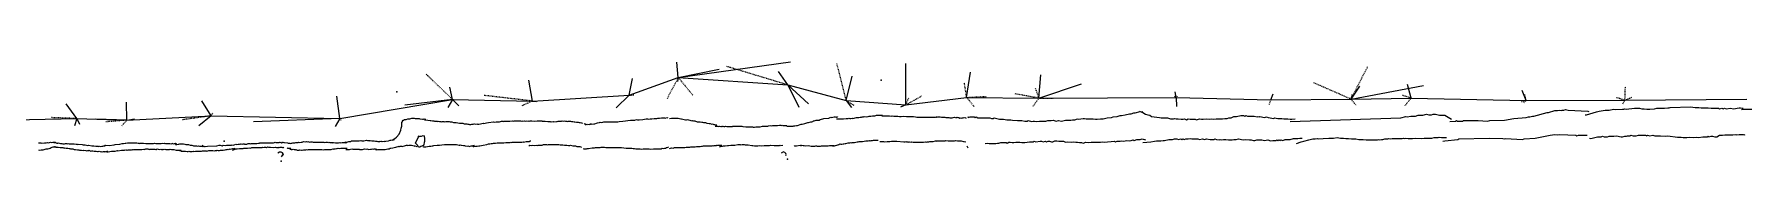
# Model space of a CAD drawing. Header units: millimetres. Extents: x 2301 to 12907, y -144 to 6.
# Drawn here: x 9640 to 10389, y -131 to -87 of the extents above; entities that cross this region are included whole.
import ezdxf

# ---------------------------------------------------------------- set-up
doc = ezdxf.new("R2010")
doc.units = ezdxf.units.MM
doc.linetypes.add('DASH', pattern=[0.6, 0.3, -0.3])

msp = doc.modelspace()

# ---------------------------------------------------------------- linework, layer by layer
at = {"layer": 'Shots', "color": 1}
for p, q in [((9900.08, -101.918), (9921.594, -94.16)), ((9921.594, -94.16), (9969.484, -97.406)), ((9773.572, -111.992), (9822.836, -103.716)), ((9822.836, -103.716), (9857.77, -104.448)), ((9857.77, -104.448), (9900.08, -101.918)), ((9969.484, -97.406), (9995.076, -104.26)), ((9995.076, -104.26), (10021.136, -106.082)), ((10021.136, -106.082), (10047.722, -102.868)), ((10047.722, -102.868), (10079.336, -103.178)), ((10079.336, -103.178), (10139.39, -102.93)), ((10139.39, -102.93), (10180.736, -103.986)), ((10180.736, -103.986), (10215.86, -103.622)), ((10215.86, -103.622), (10242.134, -103.164)), ((10242.134, -103.164), (10292.432, -104.18)), ((10292.432, -104.18), (10335.694, -104.062)), ((10335.694, -104.062), (10388.964, -103.65)), ((9621.372, -112.8), (9658.43, -112.1)), ((9658.43, -112.1), (9680.304, -112.772)), ((9680.304, -112.772), (9717.226, -110.882)), ((9717.226, -110.882), (9773.572, -111.992))]:
    msp.add_line(p, q, dxfattribs=at)
for centre in [(9921.594, -94.16), (9969.484, -97.406), (9822.836, -103.716), (9857.77, -104.448), (9900.08, -101.918), (9995.076, -104.26), (10047.722, -102.868), (10079.336, -103.178), (10139.39, -102.93), (10180.736, -103.986), (10215.86, -103.622), (10242.134, -103.164), (10292.432, -104.18), (10335.694, -104.062), (9658.43, -112.1), (9717.226, -110.882), (9773.572, -111.992), (10021.136, -106.082), (9680.304, -112.772)]:
    msp.add_circle(centre, 0.1, dxfattribs=at)
at = {"layer": 'Sketch', "color": 0}
for points in [[(9796.484, -121.552), (9797.584, -120.752), (9798.384, -120.152), (9799.484, -118.952), (9800.284, -117.152), (9800.384, -116.352), (9800.584, -115.452), (9800.584, -114.752), (9800.684, -113.852), (9800.684, -113.652), (9800.884, -113.452), (9800.884, -113.252), (9801.284, -112.852), (9801.484, -112.852), (9801.884, -112.552), (9802.284, -112.452), (9802.484, -112.552), (9803.284, -112.252), (9803.784, -112.252), (9803.984, -112.152), (9804.184, -112.252), (9805.084, -111.952), (9806.084, -111.952), (9806.484, -112.052), (9808.184, -112.052), (9808.584, -112.152), (9809.684, -112.352), (9810.084, -112.352), (9810.484, -112.252), (9811.084, -112.352)], [(9882.584, -114.652), (9883.184, -114.452), (9883.484, -114.452), (9883.684, -114.552), (9884.584, -114.352), (9885.084, -114.352), (9885.784, -114.052), (9886.184, -113.952), (9887.084, -113.752), (9887.384, -113.652), (9888.084, -113.752), (9888.984, -113.552), (9890.284, -113.452), (9890.784, -113.552), (9892.484, -113.452), (9892.984, -113.552), (9893.284, -113.452), (9895.184, -113.452), (9895.784, -113.352), (9897.284, -113.252), (9900.684, -112.852), (9900.984, -112.752), (9902.584, -112.752), (9903.284, -112.552), (9903.684, -112.652), (9904.484, -112.652), (9906.084, -112.452), (9907.484, -112.252), (9908.184, -112.252), (9908.484, -112.352), (9909.284, -112.252), (9910.084, -112.252), (9910.984, -112.052), (9912.184, -112.052), (9912.584, -111.952), (9912.984, -111.852), (9913.384, -111.952), (9914.284, -111.752), (9915.584, -111.752), (9915.784, -111.852), (9916.584, -111.652), (9916.984, -111.752)], [(9917.684, -112.052), (9918.584, -111.852), (9920.084, -111.852), (9920.584, -111.952), (9921.484, -111.952), (9922.684, -112.152), (9922.984, -112.152), (9924.684, -112.652), (9925.184, -112.652), (9925.684, -112.552), (9927.084, -112.952), (9927.584, -113.052), (9927.784, -112.952), (9928.284, -113.152), (9928.784, -113.152), (9929.884, -113.452), (9931.084, -113.452), (9931.884, -113.652), (9932.184, -113.652), (9932.584, -113.752), (9933.284, -113.852), (9933.484, -113.752), (9934.084, -114.052), (9935.084, -114.252), (9935.584, -114.252), (9936.284, -114.552), (9936.484, -114.452), (9937.084, -114.752), (9937.484, -114.752), (9937.884, -114.852), (9938.384, -114.852)], [(9969.084, -115.452), (9969.484, -115.452), (9969.684, -115.352), (9970.184, -115.452), (9971.084, -115.452), (9971.484, -115.352), (9971.784, -115.352), (9972.184, -115.252), (9972.584, -115.252), (9973.284, -115.052), (9973.784, -115.052), (9975.384, -114.552), (9975.784, -114.552), (9976.984, -114.252), (9978.184, -113.852), (9978.584, -113.852), (9979.584, -113.552), (9979.984, -113.552), (9980.484, -113.352), (9980.684, -113.152), (9980.984, -113.152), (9981.884, -112.852), (9982.584, -112.852), (9983.084, -112.752), (9983.284, -112.752), (9983.484, -112.552), (9983.784, -112.552), (9985.284, -112.052), (9987.484, -111.852), (9988.284, -111.552), (9988.584, -111.652), (9989.784, -111.352), (9990.184, -111.352), (9990.584, -111.452), (9990.784, -111.352), (9990.984, -111.452), (9991.184, -111.352), (9991.384, -111.452)], [(9990.784, -112.152), (9991.184, -112.252), (9991.684, -112.252), (9991.984, -112.152), (9992.184, -112.252), (9993.084, -112.152), (9993.884, -112.252), (9995.084, -112.052), (9995.884, -112.052), (9996.184, -111.952), (9996.584, -112.052), (9997.084, -112.052), (9997.684, -111.952), (9997.984, -112.052), (9999.584, -111.652), (10000.584, -111.652), (10001.184, -111.452), (10001.684, -111.452), (10001.984, -111.352), (10002.584, -111.352), (10002.884, -111.252), (10003.884, -111.352), (10004.584, -111.252), (10005.084, -111.052), (10005.784, -111.052), (10006.484, -110.852), (10006.884, -110.952), (10007.584, -110.852), (10007.984, -110.752), (10008.284, -110.652), (10010.384, -110.652), (10010.884, -110.552)], [(10010.584, -110.852), (10010.984, -110.852), (10011.684, -110.952), (10011.984, -110.852), (10012.384, -110.952), (10012.884, -110.952), (10013.284, -110.852), (10013.984, -110.852), (10014.884, -111.052), (10015.184, -110.952), (10015.884, -111.052), (10017.584, -111.052), (10018.384, -111.152), (10019.084, -111.152), (10019.984, -111.052), (10021.484, -111.252), (10024.484, -111.252), (10025.384, -111.352), (10025.884, -111.552), (10026.284, -111.452), (10026.484, -111.552), (10031.984, -111.552), (10032.584, -111.452), (10034.084, -111.452), (10034.484, -111.352), (10034.684, -111.452), (10035.084, -111.352)], [(10034.584, -111.252), (10034.584, -111.452), (10035.284, -111.352), (10036.184, -111.352), (10036.684, -111.552), (10037.084, -111.452), (10038.184, -111.552), (10038.584, -111.652), (10039.984, -111.652), (10040.384, -111.752), (10041.384, -111.752), (10041.784, -111.652), (10042.484, -111.552), (10043.084, -111.752), (10043.384, -111.552), (10043.884, -111.652), (10044.284, -111.652), (10044.784, -111.852), (10044.984, -111.752), (10045.384, -111.852), (10045.784, -111.752), (10046.184, -111.752), (10046.584, -111.652), (10046.784, -111.752), (10046.984, -111.652), (10047.484, -111.852)], [(10048.234, -111.202), (10048.434, -111.602), (10049.234, -111.402), (10051.034, -111.402), (10051.434, -111.602), (10051.834, -111.402), (10052.634, -111.802), (10057.834, -111.802), (10058.634, -112.002), (10059.434, -112.002), (10059.834, -111.802), (10062.034, -112.402), (10063.834, -112.402), (10065.234, -112.602), (10067.034, -112.602), (10067.834, -112.802), (10070.034, -113.002), (10071.834, -113.002), (10073.234, -113.202), (10074.234, -113.202), (10074.634, -113.002), (10076.034, -113.402), (10076.834, -113.202), (10077.434, -113.202), (10078.234, -113.402), (10079.634, -113.202), (10082.434, -113.202), (10083.234, -113.002), (10084.634, -113.002), (10085.634, -112.802), (10086.834, -113.202), (10087.834, -113.002), (10089.234, -113.202), (10091.034, -112.802), (10093.234, -112.802), (10094.034, -112.602), (10095.034, -112.602), (10096.234, -112.202), (10096.634, -112.402), (10098.634, -112.002), (10099.234, -112.002), (10100.034, -112.202), (10103.034, -112.202), (10104.034, -112.402), (10104.834, -112.402), (10106.234, -112.202), (10107.434, -112.202), (10109.234, -111.802), (10111.034, -111.602), (10111.834, -111.402), (10113.634, -111.202), (10114.834, -110.802), (10115.434, -110.802), (10117.034, -110.402), (10119.034, -110.002), (10119.634, -110.002), (10120.834, -109.602), (10121.434, -109.602), (10123.634, -109.002), (10124.034, -109.202), (10124.834, -109.002)], [(10123.234, -108.802), (10124.834, -109.402), (10126.034, -110.202), (10127.034, -110.402), (10127.834, -110.602), (10128.634, -111.202), (10132.034, -111.602), (10132.834, -111.802), (10135.634, -111.802), (10136.834, -112.202), (10138.234, -112.202), (10138.634, -112.002), (10139.434, -112.202), (10140.234, -112.202), (10141.634, -112.402), (10142.434, -112.402), (10143.034, -112.202), (10143.834, -112.602), (10144.634, -112.202), (10145.434, -112.402), (10147.634, -112.402), (10148.234, -112.602), (10149.634, -112.202), (10150.434, -112.402), (10151.234, -112.402), (10152.634, -112.202), (10154.034, -112.402), (10154.834, -112.202), (10155.834, -112.402), (10156.834, -112.202), (10159.634, -112.202), (10160.634, -112.002), (10161.634, -112.002), (10162.434, -111.802), (10163.434, -111.802), (10164.634, -111.202), (10165.834, -111.202), (10167.634, -110.802), (10168.834, -110.802), (10169.434, -111.002), (10169.834, -110.802), (10170.634, -111.002), (10173.434, -111.002), (10174.834, -111.402), (10175.234, -111.202), (10175.634, -111.402), (10176.034, -111.202), (10178.034, -111.602), (10178.834, -111.402), (10179.634, -111.602), (10182.034, -112.002), (10182.434, -111.802), (10183.834, -112.002), (10185.634, -112.002), (10186.434, -112.202), (10188.234, -112.202), (10189.234, -112.402), (10190.034, -112.402), (10191.434, -112.202)], [(10189.234, -113.402), (10237.634, -111.802), (10239.834, -111.202), (10240.434, -111.402), (10242.034, -111.002), (10244.034, -111.002), (10245.234, -110.602), (10247.234, -110.602), (10248.834, -110.202), (10249.834, -110.402), (10251.034, -110.402), (10251.834, -110.202), (10252.834, -110.202), (10254.634, -110.602), (10256.834, -110.602), (10259.834, -112.402)], [(10259.034, -113.402), (10261.634, -113.202), (10262.034, -113.002), (10262.434, -113.202), (10264.634, -113.202), (10265.034, -113.002), (10271.434, -113.002), (10275.634, -113.202), (10276.634, -113.002), (10283.034, -112.802), (10287.034, -112.002), (10292.434, -111.602), (10293.434, -111.402), (10294.034, -111.402), (10295.234, -111.002), (10295.834, -111.002), (10301.634, -109.402), (10302.234, -109.402), (10305.034, -108.602), (10306.234, -108.602), (10307.034, -108.402), (10307.834, -108.602), (10308.234, -108.402), (10309.034, -108.402), (10309.634, -108.202), (10310.834, -108.402), (10319.434, -108.802), (10319.834, -109.002)], [(10318.234, -110.402), (10318.834, -110.402), (10323.234, -109.202), (10324.434, -108.802), (10326.234, -108.602), (10327.034, -108.402), (10328.834, -108.402), (10330.634, -108.002), (10331.634, -108.202), (10334.634, -108.002), (10335.234, -108.002), (10335.634, -107.802), (10336.234, -108.002), (10339.834, -107.602), (10342.034, -107.602), (10343.034, -107.802), (10344.034, -107.802), (10345.234, -108.002), (10346.634, -108.002), (10348.634, -107.802), (10349.634, -107.602), (10353.034, -107.602), (10354.434, -107.402), (10355.034, -107.402), (10355.434, -107.202), (10364.434, -107.002), (10366.434, -107.202), (10368.034, -107.202), (10369.034, -107.402), (10372.034, -107.402), (10373.434, -107.602), (10376.634, -107.602), (10377.034, -107.802), (10378.034, -107.602), (10378.634, -107.802), (10379.234, -107.602), (10380.034, -107.802), (10381.834, -107.602), (10383.234, -107.802), (10385.634, -107.402), (10386.234, -107.402), (10387.034, -107.602), (10387.434, -107.602)], [(10386.634, -108.202), (10387.234, -108.002), (10391.234, -108.002)], [(9810.684, -112.752), (9811.184, -112.652), (9812.084, -112.752), (9812.984, -112.952), (9813.384, -112.952), (9814.084, -113.052), (9814.584, -113.152), (9814.984, -113.252), (9815.984, -113.252), (9816.284, -113.352), (9816.484, -113.252), (9817.084, -113.352), (9817.584, -113.352), (9817.884, -113.452), (9818.284, -113.352), (9819.084, -113.352), (9819.384, -113.452), (9819.884, -113.352), (9821.284, -113.352), (9821.784, -113.452), (9822.484, -113.452), (9823.184, -113.752), (9824.384, -113.752), (9825.884, -114.152), (9826.584, -114.152), (9826.784, -114.052), (9826.984, -114.152), (9827.384, -114.152), (9827.884, -114.352), (9828.184, -114.352), (9828.584, -114.452), (9829.084, -114.452), (9829.484, -114.552), (9829.984, -114.552), (9830.184, -114.652), (9830.884, -114.652), (9831.284, -114.552), (9831.784, -114.552), (9832.084, -114.452), (9832.284, -114.552), (9832.484, -114.452), (9832.684, -114.552), (9833.584, -114.352)], [(9833.484, -114.452), (9833.684, -114.552), (9834.384, -114.552), (9836.384, -114.152), (9836.584, -114.252), (9837.684, -113.952), (9838.584, -113.852), (9840.784, -113.552), (9841.084, -113.652), (9841.984, -113.552), (9842.484, -113.452), (9843.384, -113.452), (9844.284, -113.252), (9844.884, -113.252), (9845.184, -113.352), (9845.484, -113.252), (9847.884, -113.252), (9848.884, -113.152), (9849.284, -113.252), (9849.784, -113.152), (9852.584, -113.152), (9852.784, -113.252), (9853.084, -113.152), (9853.584, -113.252), (9854.184, -113.152), (9854.584, -113.252), (9855.284, -113.152), (9856.084, -113.252), (9856.284, -113.152), (9856.484, -113.252), (9856.884, -113.152), (9857.384, -113.052)], [(9856.984, -113.052), (9857.484, -113.152), (9858.784, -113.252), (9859.784, -113.152), (9860.684, -113.052), (9861.884, -113.152), (9862.084, -113.252), (9863.384, -113.252), (9864.484, -113.352), (9865.284, -113.352), (9865.484, -113.452), (9865.684, -113.352), (9866.184, -113.452), (9866.784, -113.352), (9867.084, -113.452), (9868.284, -113.352), (9868.584, -113.352), (9869.084, -113.252), (9870.484, -113.252), (9870.784, -113.152), (9871.384, -113.252), (9871.784, -113.152), (9872.284, -113.252), (9872.784, -113.252), (9873.084, -113.352), (9873.584, -113.252), (9874.484, -113.252), (9874.884, -113.352), (9875.384, -113.352), (9875.984, -113.552), (9876.384, -113.552), (9877.084, -113.652), (9877.784, -113.652), (9878.184, -113.752), (9878.684, -113.752), (9879.284, -113.952), (9879.684, -114.052)], [(9880.384, -114.152), (9880.484, -114.352), (9880.884, -114.352), (9880.984, -114.552), (9881.084, -114.352)], [(9880.884, -114.652), (9881.284, -114.652), (9881.684, -114.552), (9882.084, -114.752), (9882.784, -114.552), (9883.184, -114.552)], [(9937.784, -115.352), (9938.184, -115.452), (9938.884, -115.452), (9939.284, -115.552), (9939.684, -115.452), (9940.184, -115.552), (9940.484, -115.552), (9940.684, -115.452), (9940.884, -115.552), (9941.084, -115.452), (9941.484, -115.552), (9941.984, -115.552), (9942.284, -115.452), (9942.784, -115.552), (9945.284, -115.552), (9945.484, -115.452), (9945.984, -115.452), (9946.384, -115.352), (9947.084, -115.352), (9947.584, -115.452), (9948.384, -115.452), (9948.684, -115.352), (9949.084, -115.452), (9949.384, -115.452), (9949.884, -115.552), (9951.184, -115.652), (9951.984, -115.652), (9952.784, -115.752), (9953.984, -115.752), (9954.384, -115.852), (9954.884, -115.852), (9955.484, -115.652), (9957.384, -115.652), (9958.484, -115.352), (9960.684, -115.352), (9961.084, -115.252), (9961.984, -115.152), (9962.484, -115.252), (9962.984, -115.152), (9963.784, -115.152), (9964.284, -115.052), (9964.984, -115.152), (9965.884, -114.952), (9966.284, -114.952), (9966.784, -115.052), (9966.984, -114.952), (9967.384, -115.052), (9968.684, -115.052), (9968.884, -115.152), (9969.084, -115.052)], [(10256.034, -122.002), (10256.834, -121.802), (10262.634, -121.202), (10263.034, -121.002), (10276.234, -120.602), (10282.234, -120.802), (10282.834, -121.002), (10283.434, -120.802), (10290.834, -121.202), (10291.634, -121.002), (10296.434, -120.602), (10303.034, -119.402), (10305.034, -119.002), (10306.234, -119.202), (10307.234, -119.002), (10314.234, -119.402), (10314.634, -119.602), (10315.434, -119.402), (10319.234, -119.402)], [(10320.234, -120.602), (10320.834, -120.802), (10323.634, -120.002), (10325.234, -120.002), (10325.834, -119.802), (10326.634, -120.002), (10328.034, -120.002), (10328.834, -119.802), (10330.834, -119.802), (10332.034, -119.602), (10334.034, -120.002), (10334.634, -120.002), (10335.634, -119.802), (10336.434, -119.802), (10336.834, -119.602), (10337.834, -119.602), (10338.234, -119.402), (10339.234, -119.602), (10340.634, -119.602), (10341.634, -119.402), (10344.634, -119.402), (10345.234, -119.602), (10345.634, -119.402), (10346.634, -119.602), (10347.834, -119.402), (10348.834, -119.602), (10351.234, -119.602), (10353.434, -119.802), (10354.434, -119.602), (10358.634, -120.202), (10360.234, -120.202), (10361.234, -120.402), (10362.834, -120.402), (10363.834, -120.202), (10365.634, -120.402), (10366.834, -120.202), (10367.834, -120.402), (10369.834, -120.002), (10371.634, -120.002), (10372.034, -119.802), (10372.434, -120.002), (10373.434, -119.802), (10374.034, -119.802), (10375.034, -120.002), (10375.834, -120.002), (10377.034, -119.402), (10378.434, -119.402), (10379.434, -119.202), (10382.834, -119.202), (10384.234, -119.002), (10384.634, -119.202), (10385.634, -119.002), (10387.434, -119.002), (10387.834, -119.202), (10388.234, -119.002)], [(9641.784, -122.652), (9642.184, -122.752), (9642.384, -122.652), (9642.784, -122.752), (9643.184, -122.852), (9644.284, -122.652), (9644.684, -122.652), (9645.084, -122.752), (9645.684, -122.552), (9646.084, -122.652), (9646.984, -122.452), (9647.384, -122.552), (9647.984, -122.452), (9648.184, -122.552), (9648.584, -122.452), (9649.084, -122.352)], [(9641.784, -125.752), (9642.184, -125.852), (9642.884, -125.752), (9643.784, -125.752), (9645.084, -125.352), (9645.784, -125.352), (9646.384, -125.152), (9646.784, -125.052), (9647.184, -124.752), (9648.084, -124.452), (9648.684, -124.252), (9649.084, -124.252)], [(9648.084, -122.552), (9648.084, -122.352), (9648.584, -122.452), (9648.984, -122.652), (9649.184, -122.552), (9649.784, -122.852), (9650.184, -122.852), (9650.384, -122.752), (9651.284, -122.952), (9651.984, -122.952), (9652.384, -123.052), (9653.084, -123.052), (9653.484, -122.952), (9654.084, -122.952), (9654.484, -123.052), (9654.784, -122.952), (9655.184, -123.152), (9655.384, -123.052), (9655.784, -123.052), (9656.084, -123.152), (9656.484, -123.052), (9657.284, -123.052), (9658.184, -123.252), (9658.584, -123.252), (9658.784, -123.352), (9659.384, -123.252), (9660.784, -123.452), (9661.184, -123.552), (9662.084, -123.552), (9663.284, -123.852), (9663.784, -123.752), (9664.984, -124.052), (9665.184, -123.952), (9665.884, -124.052), (9666.784, -124.152), (9667.884, -124.152), (9668.084, -124.252), (9668.384, -124.152), (9668.784, -124.252), (9669.484, -124.152), (9669.884, -124.152), (9670.284, -124.052), (9670.684, -123.952), (9671.284, -123.752)], [(9648.484, -124.552), (9648.884, -124.452), (9649.084, -124.552), (9649.284, -124.452), (9649.484, -124.552), (9650.384, -124.552), (9651.184, -124.752), (9652.284, -124.752), (9652.984, -124.952), (9653.184, -124.852), (9653.784, -125.052), (9654.484, -124.952), (9655.184, -125.152), (9655.384, -125.152), (9655.684, -125.352), (9656.684, -125.352), (9657.384, -125.552), (9657.884, -125.552), (9658.784, -125.752), (9659.284, -125.752), (9659.684, -125.852), (9660.584, -125.852), (9661.284, -126.052), (9661.484, -125.852), (9662.484, -126.052), (9662.884, -126.152), (9663.084, -126.052), (9663.284, -126.152), (9663.784, -125.952), (9664.584, -126.252), (9664.984, -126.152), (9665.484, -126.152), (9666.084, -126.352), (9666.584, -126.252), (9666.984, -126.252), (9667.584, -126.452), (9667.884, -126.452), (9668.284, -126.352), (9668.684, -126.452), (9669.084, -126.552), (9669.584, -126.452), (9669.784, -126.552), (9670.184, -126.452), (9670.584, -126.452), (9670.784, -126.552), (9671.184, -126.452), (9671.784, -126.352), (9671.984, -126.152)], [(9670.684, -123.852), (9670.884, -123.752), (9672.584, -123.852), (9674.784, -123.552), (9675.284, -123.352), (9677.284, -123.252), (9678.384, -122.952), (9678.884, -122.952), (9679.684, -122.852), (9679.984, -122.852), (9680.584, -122.652), (9681.284, -122.752), (9681.584, -122.652), (9682.084, -122.752), (9682.484, -122.652), (9682.884, -122.752), (9683.584, -122.652), (9684.284, -122.752), (9684.784, -122.652), (9685.284, -122.852), (9685.684, -122.852), (9685.884, -122.952), (9686.384, -122.852), (9687.684, -122.852), (9688.684, -122.952), (9691.984, -122.952), (9692.484, -122.852), (9692.984, -122.952), (9695.384, -122.952), (9696.084, -122.852), (9696.684, -122.952), (9696.884, -122.852), (9697.284, -122.952), (9699.184, -122.952), (9699.884, -123.052), (9700.084, -122.852), (9700.684, -123.052), (9701.584, -122.852), (9701.984, -123.052), (9702.184, -122.952)], [(9671.484, -126.552), (9671.884, -126.652), (9672.184, -126.652), (9673.584, -126.352), (9674.184, -126.352), (9674.584, -126.252), (9675.284, -126.252), (9676.284, -126.052), (9676.484, -126.152), (9678.084, -125.852), (9678.384, -125.852), (9678.584, -125.952), (9678.984, -125.852), (9679.384, -125.852), (9679.584, -125.752), (9679.784, -125.852), (9679.984, -125.752), (9680.284, -125.852), (9680.484, -125.752), (9680.684, -125.852), (9681.084, -125.752), (9682.384, -125.752), (9682.784, -125.652), (9682.984, -125.752), (9683.384, -125.652), (9684.084, -125.652), (9684.484, -125.552), (9684.884, -125.552), (9685.584, -125.652), (9686.084, -125.652), (9686.984, -125.552), (9687.784, -125.452), (9688.084, -125.552), (9688.684, -125.352), (9689.584, -125.352), (9690.084, -125.552), (9690.484, -125.452), (9692.584, -125.452), (9692.984, -125.552), (9693.284, -125.552), (9693.684, -125.352), (9694.084, -125.452), (9694.784, -125.552), (9695.184, -125.452), (9695.584, -125.552), (9696.084, -125.552), (9696.284, -125.452), (9696.484, -125.552), (9696.984, -125.452), (9697.384, -125.552), (9698.984, -125.552), (9699.284, -125.452), (9699.884, -125.652), (9700.384, -125.552), (9700.884, -125.652), (9701.884, -125.852), (9703.384, -125.852), (9703.784, -125.952), (9704.184, -125.952)], [(9701.584, -123.552), (9701.684, -123.352), (9702.184, -123.452), (9702.784, -123.252), (9703.084, -123.252), (9703.484, -123.152), (9703.784, -123.152), (9703.984, -123.052), (9704.384, -123.152), (9704.984, -123.152), (9705.184, -123.052), (9705.784, -123.252), (9706.184, -123.352), (9706.884, -123.452), (9707.284, -123.352), (9708.084, -123.652), (9708.384, -123.652), (9708.784, -123.752), (9709.184, -123.852), (9709.584, -123.952), (9710.384, -124.052), (9710.784, -124.052), (9711.184, -124.152), (9711.684, -124.052), (9712.184, -124.152), (9713.184, -124.152), (9713.384, -124.252), (9713.784, -124.152), (9714.184, -124.252), (9714.384, -124.252)], [(9703.484, -126.152), (9703.984, -126.052), (9704.184, -126.252), (9704.584, -126.252), (9705.084, -126.352), (9705.484, -126.252), (9705.984, -126.252), (9706.784, -126.452), (9707.184, -126.452), (9707.484, -126.352), (9707.884, -126.452), (9708.984, -126.452), (9709.484, -126.352), (9709.684, -126.452), (9710.384, -126.252), (9711.284, -126.352), (9711.684, -126.252), (9712.984, -126.252), (9713.484, -126.152), (9715.084, -126.152), (9715.284, -126.252), (9716.184, -126.052), (9717.984, -126.052), (9718.684, -126.152), (9719.184, -126.052), (9719.684, -126.052), (9719.884, -125.952), (9720.284, -126.052), (9720.884, -126.052), (9721.284, -125.952), (9721.984, -125.952), (9722.484, -125.852), (9723.384, -125.752), (9723.784, -125.652), (9724.184, -125.652), (9724.684, -125.452), (9724.984, -125.552), (9725.584, -125.352), (9725.784, -125.452), (9726.584, -125.152), (9726.784, -125.252), (9727.184, -125.152), (9727.484, -125.152), (9727.684, -125.052)], [(9713.484, -123.832), (9713.684, -123.732)], [(9713.884, -124.232), (9714.184, -124.132), (9714.784, -124.232), (9715.684, -124.132), (9719.784, -124.032), (9720.784, -123.732), (9721.184, -123.732), (9722.084, -123.932), (9722.484, -123.732), (9723.684, -123.832), (9724.084, -123.732), (9724.484, -123.732), (9724.984, -123.632), (9725.884, -123.632), (9726.084, -123.732), (9726.484, -123.532), (9726.884, -123.632), (9727.284, -123.532), (9728.084, -123.332), (9728.484, -123.432), (9728.984, -123.332), (9729.384, -123.232), (9729.584, -123.332), (9730.084, -123.132), (9730.284, -123.232), (9730.584, -123.132), (9730.784, -123.232), (9731.184, -123.132), (9731.684, -123.132), (9731.884, -123.232), (9732.784, -123.232), (9733.484, -123.032), (9734.184, -123.032), (9734.384, -123.132), (9734.884, -123.032), (9735.884, -122.932), (9737.284, -122.932), (9737.984, -122.832), (9738.384, -122.832), (9738.584, -122.732), (9739.284, -122.732), (9739.484, -122.632), (9739.784, -122.732), (9740.184, -122.632), (9740.384, -122.732), (9740.884, -122.632), (9741.284, -122.732), (9741.784, -122.632), (9743.384, -122.632), (9743.784, -122.732), (9744.084, -122.732), (9744.484, -122.632), (9744.884, -122.532), (9745.184, -122.432), (9745.584, -122.532), (9746.984, -122.532), (9747.184, -122.432), (9747.484, -122.532), (9747.684, -122.432), (9748.084, -122.632), (9748.784, -122.432), (9749.184, -122.532), (9749.384, -122.532)], [(9726.584, -125.852), (9726.984, -125.752), (9728.084, -125.352), (9728.684, -125.352), (9729.584, -125.152), (9731.184, -125.152), (9731.584, -125.052), (9732.384, -125.052), (9732.784, -124.952), (9733.184, -124.952), (9733.884, -124.852), (9734.384, -124.952), (9735.084, -124.652), (9735.584, -124.752), (9736.284, -124.752), (9736.884, -124.652), (9737.084, -124.752), (9737.284, -124.652), (9737.784, -124.752), (9738.184, -124.652), (9739.384, -124.652), (9739.684, -124.552), (9739.884, -124.652), (9740.384, -124.552), (9741.084, -124.552), (9741.484, -124.652), (9741.884, -124.452), (9742.284, -124.552), (9743.184, -124.552), (9744.384, -124.752), (9745.384, -124.552), (9745.784, -124.652), (9746.784, -124.652), (9746.984, -124.552), (9747.184, -124.652), (9747.584, -124.552), (9748.084, -124.552), (9748.484, -124.652), (9748.884, -124.752), (9748.984, -124.552)], [(9747.984, -128.852), (9748.584, -127.952), (9748.784, -127.952), (9748.884, -127.752), (9748.484, -127.052), (9747.884, -126.752), (9747.184, -126.752), (9746.384, -127.252)], [(9748.284, -122.352), (9749.084, -122.552), (9750.584, -122.752), (9750.984, -122.852), (9751.484, -122.852), (9751.884, -122.952), (9752.284, -122.852), (9752.584, -122.852), (9752.984, -122.752), (9753.484, -122.652), (9753.884, -122.752), (9754.284, -122.552), (9755.284, -122.552), (9755.484, -122.452), (9755.984, -122.552), (9756.584, -122.352), (9756.984, -122.352), (9757.684, -122.152), (9758.384, -122.252), (9758.884, -122.152), (9759.284, -122.252), (9759.484, -122.152), (9760.384, -122.352), (9760.884, -122.252), (9761.484, -122.252), (9761.884, -122.352), (9762.584, -122.352), (9762.984, -122.452), (9763.684, -122.352), (9764.684, -122.452), (9766.484, -122.452), (9766.884, -122.552), (9767.384, -122.452), (9767.984, -122.452), (9768.484, -122.552), (9768.684, -122.452), (9769.084, -122.552), (9770.284, -122.552), (9770.484, -122.652), (9770.884, -122.552), (9771.684, -122.652), (9772.984, -122.652), (9773.484, -122.552), (9773.884, -122.652), (9774.584, -122.552), (9775.684, -122.552), (9775.884, -122.652), (9776.284, -122.552), (9776.584, -122.552), (9776.784, -122.652)], [(9750.484, -124.852), (9750.684, -125.052), (9751.784, -125.052), (9751.984, -125.152), (9752.184, -125.052)], [(9751.684, -125.452), (9752.184, -125.552), (9752.684, -125.552), (9753.084, -125.452), (9753.584, -125.652), (9753.884, -125.652), (9754.084, -125.752), (9754.284, -125.652), (9754.884, -125.852), (9755.684, -125.852), (9756.084, -125.752), (9756.784, -125.852), (9757.084, -125.852), (9757.584, -125.752), (9758.684, -125.752), (9758.984, -125.652), (9759.384, -125.752), (9759.884, -125.652), (9760.184, -125.652), (9760.684, -125.552), (9761.084, -125.652), (9763.184, -125.652), (9763.684, -125.552), (9764.484, -125.552), (9764.884, -125.652), (9765.684, -125.652), (9766.284, -125.752), (9766.884, -125.552), (9767.184, -125.652), (9767.584, -125.552), (9769.784, -125.552), (9770.484, -125.352), (9770.684, -125.452), (9771.084, -125.352), (9771.484, -125.352), (9772.084, -125.152), (9772.384, -125.152), (9772.784, -125.052), (9773.384, -125.152), (9773.984, -124.952), (9774.684, -125.052), (9775.484, -125.052), (9775.884, -124.952), (9776.284, -125.052), (9776.484, -124.952), (9776.684, -125.052)], [(9775.884, -122.152), (9775.984, -122.352), (9776.484, -122.352), (9777.484, -122.052), (9778.184, -122.052), (9778.684, -121.852), (9779.984, -121.852), (9780.384, -121.752), (9780.884, -121.752), (9781.584, -121.852), (9781.984, -121.852), (9782.684, -121.652), (9783.184, -121.752), (9784.084, -121.752), (9785.184, -121.552), (9785.684, -121.652), (9786.384, -121.652), (9786.584, -121.752), (9786.784, -121.652), (9787.484, -121.852), (9787.684, -121.752), (9788.084, -121.852), (9788.484, -121.852), (9789.184, -121.952), (9789.784, -121.952), (9790.184, -122.052), (9790.784, -122.052), (9790.984, -122.152), (9791.184, -121.952), (9791.584, -122.052), (9791.784, -121.952), (9791.984, -122.152), (9793.084, -121.952), (9793.284, -122.052), (9793.684, -121.952), (9794.884, -121.752), (9795.484, -121.552), (9795.884, -121.552), (9796.584, -121.352), (9796.984, -121.352), (9797.384, -121.252)], [(9776.084, -125.552), (9776.284, -125.652), (9776.984, -125.552), (9777.784, -125.552), (9778.784, -125.352), (9779.284, -125.452), (9781.984, -125.452), (9782.184, -125.552), (9783.484, -125.552), (9784.284, -125.352), (9784.984, -125.452), (9785.284, -125.352), (9786.184, -125.552), (9786.984, -125.452), (9787.384, -125.452), (9787.884, -125.352), (9788.084, -125.452), (9788.484, -125.352), (9788.984, -125.352), (9789.384, -125.452), (9789.584, -125.352)], [(9789.184, -125.652), (9789.684, -125.752), (9790.084, -125.652), (9791.084, -125.652), (9791.484, -125.552), (9793.384, -125.552), (9794.484, -125.252), (9794.684, -125.352), (9795.184, -125.252), (9795.384, -125.052), (9795.784, -125.052), (9796.784, -124.852), (9797.284, -124.752), (9798.084, -124.552), (9798.484, -124.452), (9799.484, -124.152)], [(9799.284, -124.452), (9799.984, -124.152), (9800.584, -124.152), (9800.784, -124.252), (9801.884, -123.952), (9802.284, -123.852), (9802.684, -123.752), (9802.984, -123.752), (9803.184, -123.852), (9803.784, -123.652), (9804.184, -123.752), (9804.684, -123.752), (9804.884, -123.652), (9806.084, -123.952), (9806.284, -124.152), (9806.484, -124.052), (9807.184, -124.252)], [(9809.784, -124.352), (9810.184, -124.452), (9811.084, -124.452), (9812.584, -124.152), (9813.284, -124.152), (9813.884, -123.952), (9814.184, -123.952), (9814.684, -123.852), (9816.084, -123.752), (9816.484, -123.652), (9817.184, -123.652), (9818.084, -123.552), (9819.284, -123.452), (9821.484, -123.452), (9822.084, -123.352), (9822.884, -123.352), (9823.384, -123.452), (9823.984, -123.352), (9824.584, -123.452), (9825.684, -123.652), (9825.984, -123.652), (9826.184, -123.552), (9826.584, -123.652), (9827.584, -123.852), (9828.084, -123.852), (9828.384, -124.052), (9829.284, -124.152), (9829.484, -124.052), (9830.184, -124.252), (9830.584, -124.152), (9830.984, -124.052), (9831.384, -123.952), (9831.784, -123.852), (9832.484, -123.652)], [(9831.684, -124.152), (9831.784, -124.352), (9832.184, -124.252), (9832.884, -124.152), (9833.584, -124.152), (9834.284, -123.952), (9834.784, -123.952), (9836.284, -123.652), (9837.884, -123.352), (9838.584, -123.052), (9839.184, -123.052), (9839.784, -122.952), (9840.284, -122.952), (9840.784, -122.852), (9841.684, -122.852), (9842.284, -122.752), (9843.184, -122.752), (9844.184, -122.652), (9845.284, -122.652), (9846.184, -122.552), (9848.084, -122.552), (9848.384, -122.452), (9848.584, -122.552), (9849.084, -122.452), (9850.084, -122.452), (9850.284, -122.352), (9850.684, -122.452), (9851.184, -122.452), (9851.584, -122.352), (9851.984, -122.452), (9853.184, -122.352), (9853.684, -122.252), (9853.884, -122.352), (9855.084, -122.152), (9855.584, -122.152), (9856.084, -122.052), (9856.484, -122.052), (9856.684, -121.852), (9857.084, -121.852)], [(9856.184, -123.952), (9856.584, -123.752), (9857.284, -123.852), (9857.984, -123.652), (9858.684, -123.852), (9859.384, -123.752), (9860.084, -123.852), (9860.284, -123.752), (9860.684, -123.752), (9861.184, -123.652), (9861.984, -123.652), (9862.584, -123.452), (9863.884, -123.452), (9864.384, -123.552), (9864.784, -123.352), (9865.884, -123.452), (9866.584, -123.352), (9867.984, -123.352), (9868.384, -123.452), (9868.684, -123.352), (9869.084, -123.452), (9869.284, -123.352), (9869.884, -123.552), (9871.084, -123.552), (9871.784, -123.652), (9872.884, -123.652), (9873.584, -123.852), (9874.184, -123.852), (9874.484, -123.752), (9875.384, -123.952), (9875.684, -123.952), (9876.184, -124.052), (9876.584, -124.052), (9877.184, -124.252), (9877.684, -124.252), (9878.084, -124.352), (9878.484, -124.352), (9879.184, -124.552)], [(9880.084, -125.152), (9880.184, -125.352), (9881.084, -125.252), (9881.484, -125.252), (9881.684, -125.152), (9882.284, -125.152), (9883.884, -124.852), (9884.884, -124.852), (9885.384, -124.752), (9886.484, -124.752), (9887.084, -124.652), (9887.384, -124.652), (9887.884, -124.552), (9889.284, -124.552), (9889.884, -124.652), (9890.484, -124.652), (9890.784, -124.752), (9891.384, -124.652), (9891.784, -124.652), (9891.984, -124.752), (9892.684, -124.752), (9893.884, -124.652), (9894.784, -124.652), (9895.484, -124.752), (9895.884, -124.652), (9896.384, -124.752), (9896.784, -124.652), (9898.784, -124.952), (9901.284, -124.952), (9901.784, -125.152), (9902.484, -125.152), (9902.984, -125.252), (9904.384, -125.252), (9904.884, -125.352), (9905.584, -125.452), (9906.184, -125.352), (9908.284, -125.352), (9908.784, -125.252), (9909.484, -125.452), (9910.684, -125.252), (9912.684, -125.252), (9912.984, -125.352), (9913.684, -125.252), (9914.184, -125.252), (9914.584, -125.052), (9915.284, -125.152), (9915.684, -125.052), (9916.184, -124.952), (9916.384, -124.752), (9916.784, -124.752), (9917.484, -124.452)], [(9917.684, -125.152), (9918.184, -125.052), (9918.584, -124.852), (9919.284, -124.952), (9919.984, -124.752), (9920.684, -124.752), (9921.084, -124.652), (9924.484, -124.652), (9924.984, -124.552), (9926.584, -124.552), (9927.084, -124.452), (9928.984, -124.452), (9929.484, -124.252), (9931.084, -124.252), (9931.684, -124.152), (9932.184, -124.152), (9932.584, -124.052), (9932.984, -124.052), (9933.484, -123.952), (9933.884, -124.052), (9934.184, -124.052), (9934.384, -123.952), (9934.884, -124.052), (9935.884, -124.052), (9936.384, -123.952), (9936.784, -123.852), (9936.984, -123.952), (9937.484, -123.852), (9938.084, -123.852), (9938.284, -123.752), (9938.484, -123.852), (9938.884, -123.752), (9939.184, -123.752), (9939.384, -123.652), (9939.884, -123.752), (9940.284, -123.652), (9940.484, -123.752), (9940.684, -123.652)], [(9939.584, -124.452), (9939.984, -124.352), (9940.884, -124.152), (9941.384, -123.952), (9941.584, -124.052), (9941.884, -123.952), (9942.084, -124.052), (9943.084, -123.852), (9943.584, -123.852), (9944.584, -123.652), (9946.284, -123.652), (9947.684, -123.452), (9948.584, -123.452), (9948.984, -123.552), (9949.484, -123.452), (9950.384, -123.452), (9950.884, -123.552), (9952.184, -123.552), (9953.684, -123.852), (9954.184, -123.852), (9954.884, -123.952), (9956.384, -123.952), (9957.084, -123.852), (9957.984, -123.952), (9959.084, -123.852), (9961.484, -123.852), (9961.984, -123.752), (9963.484, -123.852), (9965.884, -123.852), (9966.084, -123.752), (9966.484, -123.852), (9967.384, -123.752)], [(9968.684, -128.152), (9968.784, -127.752), (9968.684, -127.352), (9968.084, -126.752), (9967.884, -126.852), (9967.684, -126.652), (9966.784, -127.052), (9966.684, -127.252)], [(9972.284, -124.152), (9972.384, -123.952), (9972.684, -124.052), (9973.284, -124.052), (9974.884, -123.752), (9975.084, -123.852), (9975.484, -123.852), (9975.684, -123.752), (9976.284, -123.852), (9976.684, -123.852), (9977.184, -123.952), (9978.484, -123.852), (9979.684, -124.152), (9981.284, -124.152), (9981.684, -124.052), (9981.984, -124.052), (9982.384, -124.152), (9983.784, -124.152), (9984.184, -124.052), (9984.584, -123.952), (9984.784, -124.052), (9985.484, -123.952), (9985.984, -123.952), (9986.184, -124.052), (9986.584, -123.952), (9987.084, -123.952), (9987.784, -123.852), (9989.784, -123.852)], [(9989.184, -124.152), (9989.984, -123.952), (9991.384, -123.552), (9991.584, -123.552), (9991.784, -123.352), (9991.984, -123.352), (9992.184, -123.152), (9992.684, -123.252), (9993.184, -123.252), (9993.684, -123.152), (9993.984, -123.152), (9994.584, -122.952), (9994.884, -122.952), (9995.884, -122.752), (9996.684, -122.652), (9996.984, -122.552), (9997.184, -122.652), (9997.684, -122.552), (9998.684, -122.552), (9999.784, -122.252), (10000.284, -122.252), (10000.684, -122.152), (10002.184, -122.152), (10003.584, -121.852), (10004.084, -121.852), (10004.284, -121.752), (10004.684, -121.752), (10004.984, -121.652), (10005.184, -121.752), (10005.384, -121.652), (10005.684, -121.752), (10006.084, -121.652), (10006.584, -121.652), (10006.984, -121.452), (10007.484, -121.552), (10007.884, -121.552), (10008.284, -121.452), (10008.784, -121.552), (10008.984, -121.452)], [(10009.784, -122.052), (10010.184, -122.152), (10011.284, -122.152), (10011.784, -122.252), (10012.984, -122.052), (10013.584, -122.052), (10014.084, -122.152), (10014.884, -121.952), (10017.184, -121.952), (10020.284, -122.252), (10020.784, -122.252), (10021.084, -122.152), (10021.484, -122.252), (10022.084, -122.252), (10022.384, -122.352), (10022.684, -122.252), (10023.384, -122.352), (10023.684, -122.252), (10024.384, -122.352), (10025.984, -122.352), (10026.284, -122.452), (10026.584, -122.352), (10026.984, -122.452), (10027.184, -122.352), (10027.484, -122.452), (10027.984, -122.352), (10028.384, -122.452), (10028.884, -122.352), (10029.684, -122.252), (10029.984, -122.352), (10030.484, -122.252), (10031.184, -122.252), (10031.684, -122.152), (10032.584, -122.052), (10033.084, -122.052), (10034.084, -121.852), (10035.184, -121.852)], [(10034.184, -121.852), (10034.384, -121.952), (10034.784, -121.852), (10036.684, -121.852), (10037.584, -121.752), (10038.284, -121.752), (10038.684, -121.652), (10039.584, -121.752), (10040.884, -121.752), (10041.184, -121.852), (10041.884, -121.752), (10042.384, -121.752), (10042.784, -121.652), (10043.684, -121.752), (10044.484, -121.852), (10045.384, -121.852), (10046.284, -122.052), (10046.684, -122.052), (10047.384, -122.252)], [(10047.834, -124.002), (10048.234, -124.802)], [(10055.834, -123.002), (10056.834, -122.802), (10057.634, -123.002), (10060.434, -123.002), (10061.234, -122.802), (10061.834, -122.802), (10062.634, -122.602), (10065.034, -122.602), (10065.434, -122.802), (10066.234, -122.402), (10066.834, -122.402), (10067.634, -122.602), (10068.434, -122.602), (10069.234, -122.402), (10071.034, -122.402), (10071.834, -122.602), (10073.234, -122.602), (10075.234, -122.202), (10076.834, -122.202), (10077.234, -122.002), (10078.034, -122.202), (10079.834, -122.002), (10080.434, -122.002), (10081.234, -122.202), (10082.234, -122.002), (10082.634, -122.202), (10083.434, -122.002), (10084.034, -122.002), (10084.834, -122.202), (10085.434, -122.202), (10086.234, -121.802), (10087.234, -121.802), (10088.034, -122.002), (10090.034, -122.002), (10091.034, -122.402), (10092.034, -122.202), (10093.634, -122.402), (10094.634, -122.202), (10095.434, -122.402), (10096.234, -122.402), (10097.034, -122.602), (10098.034, -122.602), (10098.634, -122.802), (10099.834, -122.402), (10101.034, -122.602), (10102.234, -122.402), (10106.234, -122.402), (10107.034, -122.202), (10107.834, -122.402), (10112.434, -122.002), (10112.834, -122.202), (10113.634, -122.002), (10114.834, -122.002), (10115.434, -121.802), (10116.234, -122.002), (10117.034, -121.802), (10117.834, -121.602), (10118.834, -121.802), (10119.634, -121.602), (10120.634, -121.402), (10121.034, -121.602), (10122.234, -121.202), (10123.634, -121.202), (10124.434, -121.002), (10126.034, -121.402)], [(10124.834, -122.602), (10128.234, -122.202), (10129.834, -122.002), (10130.834, -121.802), (10132.634, -121.802), (10133.634, -121.602), (10134.234, -121.602), (10136.234, -121.202), (10137.834, -121.202), (10138.634, -121.002), (10139.634, -121.002), (10140.434, -121.202), (10141.434, -121.002), (10141.834, -121.202), (10142.234, -121.002), (10142.834, -121.202), (10143.634, -121.002), (10144.634, -121.002), (10145.434, -120.802), (10146.234, -121.002), (10148.834, -121.002), (10149.634, -121.202), (10150.834, -121.002), (10151.834, -121.202), (10152.634, -121.002), (10154.234, -121.202), (10155.834, -121.202), (10156.234, -121.002), (10157.034, -121.202), (10158.234, -121.402), (10158.634, -121.202), (10159.234, -121.402), (10160.034, -121.202), (10161.034, -121.202), (10162.234, -121.402), (10163.834, -121.402), (10164.634, -121.202), (10165.634, -121.202), (10166.634, -121.002), (10168.634, -121.402), (10169.634, -121.202), (10171.434, -121.402), (10172.234, -121.402), (10173.234, -121.602), (10173.834, -121.602), (10174.634, -121.402), (10176.834, -121.402), (10178.034, -121.602), (10179.434, -121.402), (10180.634, -121.802), (10181.634, -121.602), (10183.034, -121.602), (10183.434, -121.402), (10183.834, -121.602), (10184.234, -121.402), (10184.834, -121.602), (10185.234, -121.402), (10186.034, -121.602), (10187.034, -121.202), (10189.234, -121.202), (10190.634, -120.802), (10192.634, -120.802), (10193.434, -120.602), (10194.434, -120.602)], [(10192.034, -123.002), (10194.034, -122.202), (10195.234, -122.002), (10197.434, -121.402), (10199.234, -121.002), (10200.234, -121.002), (10201.234, -120.802), (10201.634, -121.002), (10203.634, -120.802), (10206.234, -120.602), (10208.234, -120.602), (10209.834, -120.402), (10211.234, -120.602), (10212.634, -120.602), (10213.634, -120.802), (10214.834, -120.802), (10216.034, -121.002), (10218.034, -121.002), (10219.234, -121.202), (10221.234, -121.202), (10222.434, -121.402), (10227.434, -121.402), (10227.834, -121.202), (10228.234, -121.402), (10229.234, -121.202), (10229.834, -121.202), (10230.634, -121.002), (10232.034, -121.002), (10232.434, -120.802), (10233.034, -121.002), (10233.834, -120.802), (10238.234, -120.802), (10238.834, -120.602), (10239.234, -120.802), (10239.834, -120.602), (10240.834, -120.802), (10242.834, -120.802), (10244.034, -120.602), (10246.634, -120.802), (10247.834, -120.602), (10251.234, -120.602), (10252.234, -120.402), (10254.034, -120.402), (10254.434, -120.202), (10255.434, -120.402), (10257.634, -120.402)]]:
    msp.add_lwpolyline(points, dxfattribs=at)
at = {"layer": 'Sketch', "color": 30}
msp.add_lwpolyline([(9808.084, -119.852), (9808.384, -119.752), (9808.584, -119.852), (9808.784, -119.752), (9809.184, -119.752), (9809.984, -119.552), (9810.384, -119.652), (9810.584, -120.952), (9810.584, -122.152), (9810.484, -122.552), (9810.284, -123.452), (9810.084, -123.852), (9808.984, -124.352), (9808.784, -124.352), (9808.584, -124.552), (9807.984, -124.552), (9807.584, -124.052), (9807.584, -123.852), (9806.684, -122.852), (9806.784, -122.452), (9807.884, -120.152), (9807.984, -119.752), (9808.084, -119.552)], dxfattribs=at)
at = {"layer": 'Sketch', "color": 0}
for p in [(10010.384, -95.352), (9722.864, -121.952), (9747.884, -130.652), (9969.384, -129.752)]:
    msp.add_point(p, dxfattribs=at)
at = {"layer": 'Sketch', "color": 30}
msp.add_point((9798.484, -100.452), dxfattribs=at)
at = {"layer": 'XSect', "color": 1}
for p, q in [((9921.594, -94.16), (9920.926, -87.438)), ((9921.594, -94.16), (9970.672, -87.364)), ((10021.136, -106.082), (10021.17, -87.986)), ((9857.77, -104.448), (9856.248, -95.366)), ((9900.08, -101.918), (9901.578, -94.534)), ((9921.594, -94.16), (9921.192, -95.974)), ((9921.594, -94.16), (9939.486, -90.488)), ((9969.484, -97.406), (9965.372, -91.54)), ((9995.076, -104.26), (9997.6, -93.568)), ((10047.722, -102.868), (10049.48, -91.784)), ((10079.336, -103.178), (10080.142, -93.036)), ((10079.336, -103.178), (10097.934, -96.942)), ((10242.134, -103.164), (10240.604, -97.234)), ((9717.226, -110.882), (9713.122, -104.398)), ((9773.572, -111.992), (9772.244, -102.294)), ((9822.836, -103.716), (9801.94, -106.252)), ((9822.836, -103.716), (9820.714, -107.308)), ((9822.836, -103.716), (9821.632, -98.318)), ((9822.836, -103.716), (9825.618, -106.526)), ((9857.77, -104.448), (9859.598, -104.646)), ((9900.08, -101.918), (9894.44, -107.438)), ((9969.484, -97.406), (9978.528, -105.716)), ((9969.484, -97.406), (9974.368, -107.186)), ((9995.076, -104.26), (9997.324, -107.298)), ((10139.39, -102.93), (10139.006, -100.42)), ((10139.39, -102.93), (10139.574, -106.87)), ((10180.736, -103.986), (10181.838, -101.246)), ((10215.86, -103.622), (10247.54, -97.676)), ((10215.86, -103.622), (10219.79, -97.896)), ((10292.432, -104.18), (10290.752, -99.804)), ((9658.43, -112.1), (9653.876, -105.636)), ((9658.43, -112.1), (9657.442, -115.308)), ((9658.43, -112.1), (9659.71, -114.586)), ((9680.304, -112.772), (9680.236, -104.936)), ((9680.304, -112.772), (9683.74, -112.146)), ((9717.226, -110.882), (9711.816, -115.25)), ((9773.572, -111.992), (9735.798, -113.482)), ((9773.572, -111.992), (9771.472, -115.576)), ((10021.136, -106.082), (10018.852, -107.176)), ((9680.304, -112.772), (9666.804, -112.422))]:
    msp.add_line(p, q, dxfattribs=at)
at = {"layer": 'XSect', "color": 1, "linetype": 'DASH'}
for p, q in [((9969.484, -97.406), (9942.652, -89.32)), ((9995.076, -104.26), (9990.92, -87.938)), ((10215.86, -103.622), (10223.216, -89.35)), ((9822.836, -103.716), (9811.276, -92.726)), ((9921.594, -94.16), (9916.66, -103.462)), ((9921.594, -94.16), (9927.888, -101.816)), ((10047.722, -102.868), (10046.704, -96.296)), ((10215.86, -103.622), (10199.552, -96.488)), ((9857.77, -104.448), (9836.358, -101.968)), ((9857.77, -104.448), (9852.866, -106.68)), ((9900.08, -101.918), (9900.308, -101.574)), ((9900.08, -101.918), (9902.374, -101.736)), ((9995.076, -104.26), (9998.476, -106.356)), ((10021.136, -106.082), (10028.01, -102.208)), ((10021.136, -106.082), (10022.436, -102.916)), ((10047.722, -102.868), (10056.302, -102.412)), ((10047.722, -102.868), (10050.964, -106.786)), ((10079.336, -103.178), (10069.018, -101.326)), ((10079.336, -103.178), (10076.59, -106.982)), ((10079.336, -103.178), (10077.882, -98.92)), ((10079.336, -103.178), (10085.78, -103.254)), ((10139.39, -102.93), (10138.606, -102.304)), ((10139.39, -102.93), (10140.008, -102.17)), ((10180.736, -103.986), (10179.894, -106.204)), ((10180.736, -103.986), (10180.55, -104.566)), ((10180.736, -103.986), (10180.62, -103.584)), ((10215.86, -103.622), (10216.42, -101.418)), ((10215.86, -103.622), (10218.158, -106.41)), ((10242.134, -103.164), (10238.222, -101.93)), ((10242.134, -103.164), (10239.38, -106.524)), ((10242.134, -103.164), (10242.666, -103.11)), ((10292.432, -104.18), (10290.386, -104.876)), ((10292.432, -104.18), (10291.208, -105.456)), ((10292.432, -104.18), (10291.846, -101.316)), ((10335.694, -104.062), (10331.706, -102.92)), ((10335.694, -104.062), (10334.59, -105.802)), ((10335.694, -104.062), (10335.908, -98.032)), ((10335.694, -104.062), (10338.694, -102.796)), ((9658.43, -112.1), (9647.282, -111.676)), ((9717.226, -110.882), (9704.562, -112.654)), ((9717.226, -110.882), (9717.95, -109.588)), ((9773.572, -111.992), (9774.054, -113.08)), ((9680.304, -112.772), (9671.202, -113.538)), ((9680.304, -112.772), (9677.992, -115.472))]:
    msp.add_line(p, q, dxfattribs=at)

doc.saveas('drawing.dxf')
